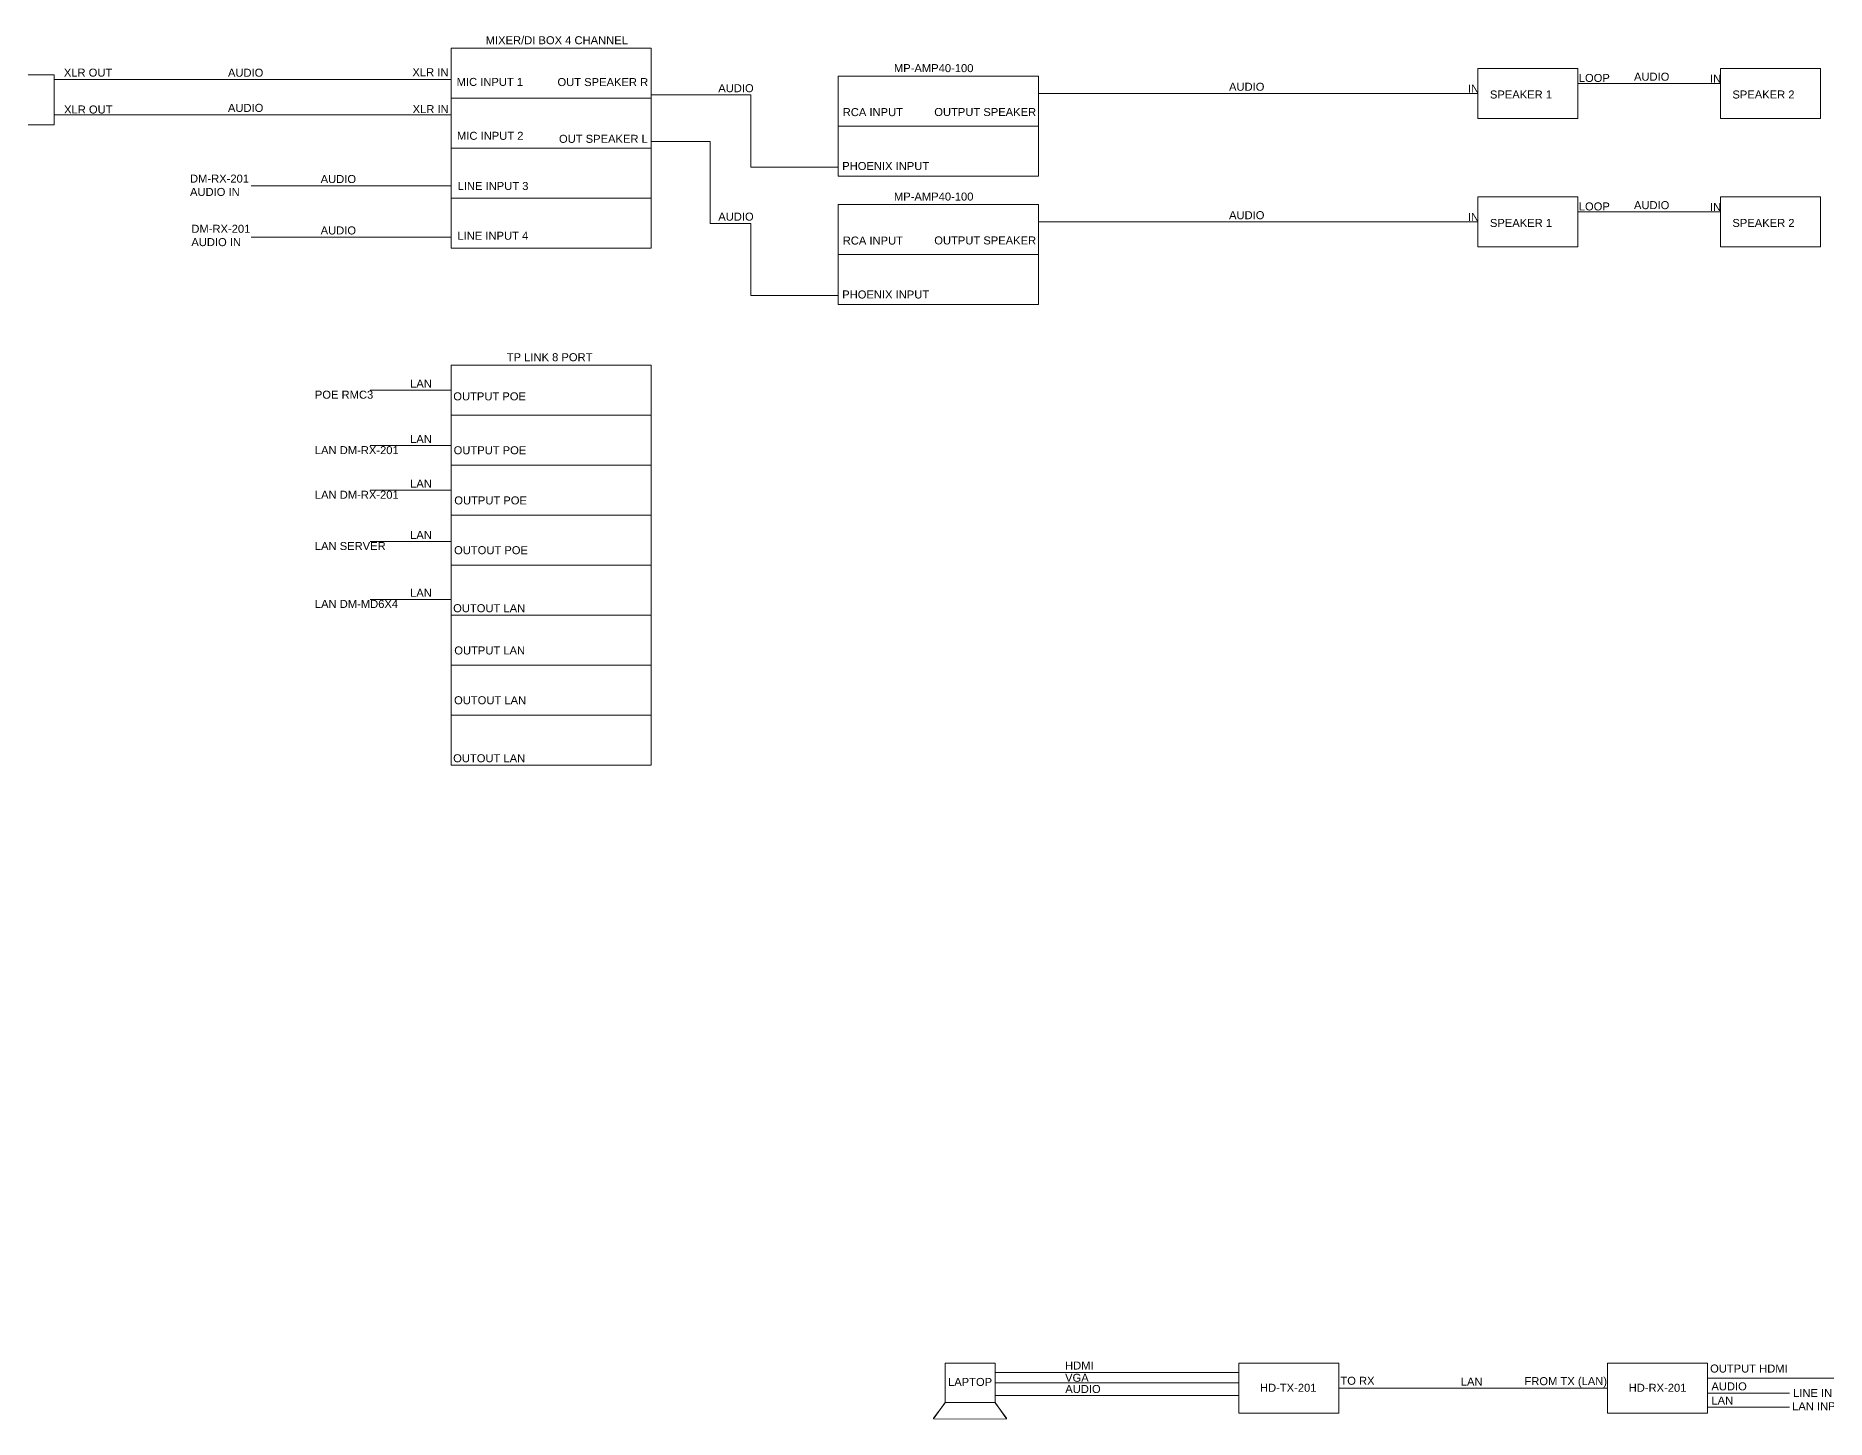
# Model space of a CAD drawing. Header units: inches. Extents: x 650 to 9922, y -3240 to 3248.
# Drawn here: x 2263 to 3158, y 1496 to 2187 of the extents above; entities that cross this region are included whole.
import ezdxf

# ---------------------------------------------------------------- set-up
doc = ezdxf.new("R2010")
doc.units = ezdxf.units.IN
doc.header["$MEASUREMENT"] = 0
doc.styles.get("Standard").update_dxf_attribs({"font": 'arial.ttf'})

msp = doc.modelspace()

# ---------------------------------------------------------------- linework, layer by layer
at = {"color": 3, "linetype": 'Continuous', "lineweight": 9}
msp.add_line((2272.2, 2147.52), (2470.69, 2147.52), dxfattribs=at)
at = {"linetype": 'Continuous', "lineweight": 9}
for points in [[(2470.69, 2180.78), (2570.69, 2180.78), (2570.69, 2080.78), (2470.69, 2080.78), (2470.69, 2180.78)], [(2470.69, 2180.78), (2470.69, 2155.78), (2570.69, 2155.78), (2570.69, 2130.78), (2470.69, 2130.78), (2470.69, 2105.78), (2570.69, 2105.78), (2570.69, 2080.78), (2470.69, 2080.78)], [(2272.2, 2152.54), (2272.2, 2167.51), (2222.2, 2167.51), (2222.2, 2142.51), (2272.2, 2142.51), (2272.2, 2152.54)], [(2664.24, 2166.85), (2764.24, 2166.85), (2764.24, 2116.85), (2664.24, 2116.85), (2664.24, 2166.85)], [(2664.24, 2166.85), (2664.24, 2141.85), (2764.24, 2141.85), (2764.24, 2116.85), (2664.24, 2116.85), (2664.24, 2116.85), (2764.24, 2116.85), (2764.24, 2116.85), (2664.24, 2116.85)], [(3034.02, 2155.63), (3034.02, 2170.59), (2984.02, 2170.59), (2984.02, 2145.59), (3034.02, 2145.59), (3034.02, 2155.63)], [(3155.23, 2155.63), (3155.23, 2170.59), (3105.23, 2170.59), (3105.23, 2145.59), (3155.23, 2145.59), (3155.23, 2155.63)], [(3034.02, 2091.42), (3034.02, 2106.39), (2984.02, 2106.39), (2984.02, 2081.39), (3034.02, 2081.39), (3034.02, 2091.42)], [(3155.23, 2091.42), (3155.23, 2106.39), (3105.23, 2106.39), (3105.23, 2081.39), (3155.23, 2081.39), (3155.23, 2091.42)], [(2664.24, 2102.65), (2764.24, 2102.65), (2764.24, 2052.65), (2664.24, 2052.65), (2664.24, 2102.65)], [(2664.24, 2102.65), (2664.24, 2077.65), (2764.24, 2077.65), (2764.24, 2052.65), (2664.24, 2052.65), (2664.24, 2052.65), (2764.24, 2052.65), (2764.24, 2052.65), (2664.24, 2052.65)], [(2470.69, 2022.37), (2570.69, 2022.37), (2570.69, 1922.37), (2470.69, 1922.37), (2470.69, 2022.37)], [(2470.69, 2022.37), (2470.69, 1997.37), (2570.69, 1997.37), (2570.69, 1972.37), (2470.69, 1972.37), (2470.69, 1947.37), (2570.69, 1947.37), (2570.69, 1922.37), (2470.69, 1922.37)], [(2470.69, 2009.87), (2430.14, 2009.87)], [(2470.69, 1982.14), (2430.14, 1982.14)], [(2470.69, 1959.87), (2430.14, 1959.87)], [(2470.69, 1934.24), (2430.14, 1934.24)], [(2470.69, 1922.37), (2570.69, 1922.37), (2570.69, 1822.37), (2470.69, 1822.37), (2470.69, 1922.37)], [(2470.69, 1922.37), (2470.69, 1897.37), (2570.69, 1897.37), (2570.69, 1872.37), (2470.69, 1872.37), (2470.69, 1847.37), (2570.69, 1847.37), (2570.69, 1822.37), (2470.69, 1822.37)], [(2470.69, 1905.28), (2430.14, 1905.28)], [(2717.58, 1523.58), (2742.58, 1523.58), (2742.58, 1503.88), (2717.58, 1503.88), (2717.58, 1523.58)], [(2914.48, 1508.51), (2914.48, 1523.48), (2864.48, 1523.48), (2864.48, 1498.48), (2914.48, 1498.48), (2914.48, 1508.51)], [(3098.8, 1508.51), (3098.8, 1523.48), (3048.8, 1523.48), (3048.8, 1498.48), (3098.8, 1498.48), (3098.8, 1508.51)], [(2717.58, 1503.88), (2711.84, 1495.68), (2711.84, 1495.93), (2717.58, 1503.63)], [(2742.58, 1503.88), (2748.31, 1495.68), (2748.32, 1495.93), (2742.58, 1503.63)], [(3048.8, 1510.98), (2914.48, 1510.98)], [(2711.84, 1495.68), (2748.31, 1495.5)]]:
    msp.add_lwpolyline(points, dxfattribs=at)
at = {"color": 3, "linetype": 'Continuous', "lineweight": 9}
for points in [[(2272.2, 2165.1), (2470.69, 2165.1)], [(2570.69, 2157.36), (2620.56, 2157.36), (2620.56, 2121.33), (2664.24, 2121.33)], [(2984.02, 2158.09), (2764.24, 2158.09)], [(3034.02, 2163.11), (3105.23, 2163.11)], [(2600.22, 2093.15), (2600.22, 2134.18), (2570.69, 2134.18)], [(2470.69, 2111.96), (2370.69, 2111.96)], [(3034.02, 2098.91), (3105.23, 2098.91)], [(2470.69, 2086.25), (2370.69, 2086.25)], [(2600.22, 2093.15), (2620.56, 2093.15), (2620.56, 2057.13), (2664.24, 2057.13)], [(2984.02, 2093.89), (2764.24, 2093.89)], [(2742.58, 1507.28), (2864.48, 1507.28)], [(3098.8, 1508.51), (3139.72, 1508.51)]]:
    msp.add_lwpolyline(points, dxfattribs=at)
at = {"color": 5, "linetype": 'Continuous', "lineweight": 9}
for points in [[(2742.58, 1518.8), (2864.48, 1518.8)], [(3098.8, 1516), (3297.3, 1516)]]:
    msp.add_lwpolyline(points, dxfattribs=at)
at = {"color": 2, "linetype": 'Continuous', "lineweight": 9}
msp.add_lwpolyline([(2742.58, 1513.73), (2864.48, 1513.73)], dxfattribs=at)
at = {"color": 7, "linetype": 'Continuous', "lineweight": 9}
msp.add_lwpolyline([(3098.8, 1501.44), (3139.72, 1501.44)], dxfattribs=at)

# ---------------------------------------------------------------- texts
at = {"linetype": 'Continuous', "lineweight": 9, "char_height": 4}
for s, width, heights, insert, attachment_point in [('MIXER/DI BOX 4 CHANNEL', 76.3649, [0], (2487.96, 2186.73), 1), ('XLR OUT', 44.698, [0], (2277.07, 2166.49), 7), ('AUDIO', 44.698, [0], (2359.11, 2170.5), 1), ('XLR IN', 44.698, [0], (2451.32, 2166.75), 7), ('MP-AMP40-100', 76.3649, [0], (2692.05, 2172.79), 1), ('LOOP', 44.698, [0], (3034.42, 2167.88), 1), ('AUDIO', 44.698, [0], (3062.01, 2168.51), 1), ('IN', 44.698, [0], (3100.01, 2167.59), 1), ('MIC INPUT 1', 44.698, [0], (2473.44, 2161.84), 7), ('OUT SPEAKER R', 53.7017, [0], (2569.18, 2165.82), 3), ('AUDIO', 44.698, [0], (2604.24, 2162.76), 1), ('AUDIO', 44.698, [0], (2859.58, 2163.49), 1), ('IN', 44.698, [0], (2978.97, 2162.59), 1), ('SPEAKER 1', 44.698, [0], (2990, 2159.61), 1), ('SPEAKER 2', 44.698, [0], (3111.21, 2159.61), 1), ('XLR OUT', 44.698, [0], (2277.19, 2148.06), 7), ('AUDIO', 44.698, [0], (2359.11, 2152.92), 1), ('XLR IN', 44.698, [0], (2451.44, 2148.32), 7), ('RCA INPUT', 44.698, [0], (2666.45, 2146.75), 7), ('OUTPUT SPEAKER', 57.9778, [0], (2763.13, 2150.87), 3), ('MIC INPUT 2', 44.698, [0], (2473.61, 2134.91), 7), ('OUT SPEAKER L', 53.7017, [0], (2569, 2137.46), 3), ('PHOENIX INPUT', 44.698, [4.14], (2666.2, 2119.81), 7), ('DM-RX-201\\PAUDIO IN', 44.698, [0], (2340.15, 2106.85), 7), ('AUDIO', 44.698, [0], (2405.46, 2117.36), 1), ('LINE INPUT 3', 44.698, [0], (2473.93, 2109.84), 7), ('MP-AMP40-100', 76.3649, [0], (2692.05, 2108.59), 1), ('LOOP', 44.698, [0], (3034.42, 2103.67), 1), ('AUDIO', 44.698, [0], (3062.01, 2104.31), 1), ('IN', 44.698, [0], (3100.01, 2103.39), 1), ('AUDIO', 44.698, [0], (2604.24, 2098.56), 1), ('AUDIO', 44.698, [0], (2859.58, 2099.29), 1), ('IN', 44.698, [0], (2978.97, 2098.39), 1), ('SPEAKER 1', 44.698, [0], (2990, 2095.41), 1), ('SPEAKER 2', 44.698, [0], (3111.21, 2095.41), 1), ('DM-RX-201\\PAUDIO IN', 44.698, [0], (2340.82, 2081.77), 7), ('AUDIO', 44.698, [0], (2405.46, 2091.66), 1), ('LINE INPUT 4', 44.698, [0], (2473.83, 2084.96), 7), ('RCA INPUT', 44.698, [0], (2666.45, 2082.54), 7), ('OUTPUT SPEAKER', 57.9778, [0], (2763.13, 2086.67), 3), ('PHOENIX INPUT', 44.698, [4.14], (2666.2, 2055.6), 7), ('TP LINK 8 PORT', 76.3649, [0], (2498.5, 2028.31), 1), ('LAN', 44.698, [0], (2461.04, 2015.14), 3), ('POE RMC3', 44.698, [0], (2402.56, 2005.51), 7), ('OUTPUT POE', 44.698, [0], (2471.77, 2004.68), 7), ('LAN', 44.698, [0], (2461.04, 1987.42), 3), ('LAN DM-RX-201', 44.698, [0], (2402.56, 1977.79), 7), ('OUTPUT POE', 44.698, [0], (2471.93, 1977.74), 7), ('LAN', 44.698, [0], (2461.04, 1965.14), 3), ('LAN DM-RX-201', 44.698, [0], (2402.56, 1955.51), 7), ('OUTPUT POE', 44.698, [0], (2472.26, 1952.67), 7), ('LAN SERVER', 44.698, [0], (2402.56, 1929.88), 7), ('LAN', 44.698, [0], (2461.04, 1939.51), 3), ('OUTOUT POE', 44.698, [0], (2472.16, 1927.79), 7), ('LAN', 44.698, [0], (2461.04, 1910.55), 3), ('LAN DM-MD6X4', 44.698, [0], (2402.56, 1900.92), 7), ('OUTOUT LAN', 44.698, [0], (2471.7, 1898.79), 7), ('OUTPUT LAN', 44.698, [0], (2472.26, 1877.67), 7), ('OUTOUT LAN', 44.698, [0], (2472.16, 1852.79), 7), ('OUTOUT LAN', 44.698, [0], (2471.7, 1823.79), 7), ('HDMI', 44.698, [0], (2777.59, 1524.33), 1), ('OUTPUT HDMI', 44.698, [0], (3100.07, 1522.82), 1), ('LAPTOP', 44.698, [0], (2719.1, 1516.12), 1), ('VGA', 44.698, [0], (2777.62, 1518.22), 1), ('AUDIO', 44.698, [0], (2777.7, 1512.59), 1), ('HD-TX-201', 44.698, [0], (2875.04, 1513.2), 1), ('TO RX ', 44.698, [0], (2915.24, 1516.71), 1), ('LAN', 44.698, [0], (2986.29, 1516.25), 3), ('FROM TX (LAN)', 44.698, [0], (3007.27, 1516.51), 1), ('HD-RX-201', 44.698, [0], (3059.36, 1513.2), 1), ('AUDIO', 44.698, [0], (3100.72, 1513.92), 1), ('LINE IN', 44.698, [0], (3141.53, 1506.58), 7)]:
    msp.add_mtext_dynamic_manual_height_columns(s, width=width, gutter_width=1, heights=heights, dxfattribs=dict(at, insert=insert, attachment_point=attachment_point))
at = {"color": 7, "linetype": 'Continuous', "lineweight": 9, "char_height": 4}
for s, width, insert, attachment_point in [('LAN', 44.698, (3100.72, 1506.84), 1), ('LAN INPUT TP LINK', 54.3176, (3141.08, 1499.9), 7)]:
    msp.add_mtext_dynamic_manual_height_columns(s, width=width, gutter_width=1, heights=[0], dxfattribs=dict(at, insert=insert, attachment_point=attachment_point))

doc.saveas('drawing.dxf')
